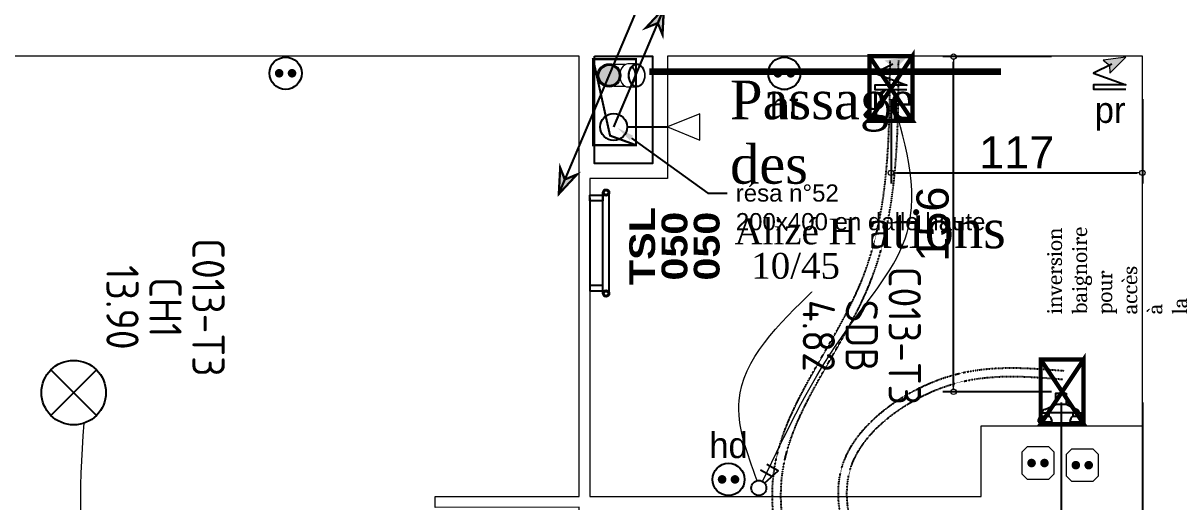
# Model space of a CAD drawing. Header units: millimetres. Extents: x 454430 to 532383, y -370512 to -310890.
# Drawn here: x 462618 to 467997, y -351678 to -349450 of the extents above; entities that cross this region are included whole.
import ezdxf
from ezdxf import colors
from ezdxf.entities.mleader import LeaderData, LeaderLine
from ezdxf.math import Vec2, Vec3

# ---------------------------------------------------------------- set-up
doc = ezdxf.new("R2010")
doc.units = ezdxf.units.MM
doc.set_wipeout_variables(frame=1)
for name, pattern in [('prlm_ef', [0.165, 0.1, -0.065]), ('prlm_eu', [2, 1.25, -0.25, 0.25, -0.25]), ('prlm_gaz', [36, 24, -3, 0, -3, 0, -3, 0, -3])]:
    doc.linetypes.add(name, pattern=pattern)
for name, color, linetype, lineweight in [('_GAZELEC-BOITE INCORPO', 36, 'Continuous', 18), ('_GAZELEC-RESERVATION', 1, 'Continuous', 18), ('_GAZELEC-RESERVATION 2', 132, 'Continuous', 18)]:
    doc.layers.add(name, color=color, linetype=linetype, lineweight=lineweight)
for name, color, linetype in [('_GAZELEC-EAU CHAUDE', 1, 'Continuous'), ('GAZ-EU FLECHE', 42, 'Continuous'), ('GAZ-FLECHE VMC', 93, 'Continuous'), ('gaz-modifications', 30, 'Continuous'), ('prlm-CHAUFF-CONV', 20, 'Continuous'), ('prlm-EAU-CHU', 42, 'Continuous'), ('prlm-EAU-EF', 161, 'Continuous'), ('prlm-EAU-EUEV', 25, 'Continuous'), ('prlm-ELEC-CFO', 201, 'Continuous'), ('prlm-GAZ', 20, 'Continuous'), ('prlm-GT', 242, 'Continuous'), ('prlm-MOD', 64, 'Continuous'), ('prlm-VMC', 93, 'Continuous')]:
    doc.layers.add(name, color=color, linetype=linetype)
doc.layers.add('prlm-xpoly', color=7, linetype='Continuous', plot=False)
doc.layers.add('prlm-ZEROPLOT', color=254, linetype='Continuous', plot=False)
doc.styles.add('Arial', font='arial.ttf')
doc.styles.add('prlm-chauff-rad', font='ariblk.ttf', dxfattribs={"height": 12})
doc.styles.add('prlm-eau-euev', font='pala.ttf', dxfattribs={"height": 18})
doc.styles.add('prlm-elec-cfo', font='comic.ttf', dxfattribs={"height": 12})
doc.styles.add('prlm-mod', font='cambriaz.ttf', dxfattribs={"height": 18})
doc.styles.add('prlm-vmc', font='pala.ttf', dxfattribs={"height": 14})
doc.styles.add('prlm-xpoly', font='isocp.shx', dxfattribs={"height": 15})
doc.styles.get("Standard").update_dxf_attribs({"font": 'arial.ttf'})
doc.dimstyles.new('200', dxfattribs={"dimtxt": 150, "dimasz": 25, "dimexe": 50, "dimexo": 50, "dimgap": 20, "dimtad": 1, "dimdec": 0, "dimlfac": 0.1, "dimdsep": 46, "dimtxsty": 'Arial', "dimblk1": 'DOTBLANK', "dimblk2": 'DOTBLANK', "dimsah": 1, "dimcen": 25, "dimclrd": 5, "dimclre": 5, "dimadec": 0, "dimazin": 0, "dimtfac": 1, "dimtdec": 0, "dimtmove": 0, "dimatfit": 3, "dimldrblk": 'DOTBLANK', "dimfxl": 50, "dimtolj": 1, "dimtzin": 0, "dimarcsym": 0})

# ---------------------------------------------------------------- blocks, each defined once
blk = doc.blocks.new('xi.PCHT')
at = {"color": 0, "lineweight": 5}
blk.add_wipeout([(-7.5, -7.5), (7.5, -7.5), (7.5, 7.5), (-7.5, 7.5)], dxfattribs=at).dxf.layer = 'prlm-ELEC-CFO'
at = {"layer": 'prlm-ELEC-CFO', "color": 0, "linetype": 'ByBlock', "lineweight": 5, "const_width": 2}
for points in [[(-4, 0, 1), (-2, 0, 1)], [(2, 0, 1), (4, 0, 1)]]:
    blk.add_lwpolyline(points, format="xyb", close=True, dxfattribs=at)
at = {"layer": 'prlm-ELEC-CFO', "color": 0, "linetype": 'ByBlock', "lineweight": -2}
blk.add_circle((0, 0), 7.5, dxfattribs=at)
blk = doc.blocks.new('xi.PCHD')
at = {"color": 0, "lineweight": 5}
blk.add_wipeout([(-7.5, -7.5), (7.5, -7.5), (7.5, 7.5), (-7.5, 7.5)], dxfattribs=at).dxf.layer = 'prlm-ELEC-CFO'
at = {"layer": 'prlm-ELEC-CFO', "color": 0, "linetype": 'ByBlock', "lineweight": 5, "const_width": 2}
for points in [[(-4, 0, 1), (-2, 0, 1)], [(2, 0, 1), (4, 0, 1)]]:
    blk.add_lwpolyline(points, format="xyb", close=True, dxfattribs=at)
at = {"layer": 'prlm-ELEC-CFO', "color": 0, "linetype": 'ByBlock', "lineweight": -2}
blk.add_circle((0, 0), 7.5, dxfattribs=at)
blk = doc.blocks.new('xi.PR')
at = {"layer": 'prlm-ELEC-CFO', "lineweight": 5}
blk.add_hatch(color=0, dxfattribs=at).paths.add_polyline_path([(-3, 6), (-0.1, 3.7), (0, 0), (7.5, 7.5)])
at = {"layer": 'prlm-ELEC-CFO', "color": 0, "lineweight": 5, "flags": 128}
blk.add_lwpolyline([(-3, 6), (-0.1, 3.7), (0, 0), (7.5, 7.5)], close=True, dxfattribs=at)
at = {"layer": 'prlm-ELEC-CFO', "color": 0}
blk.add_lwpolyline([(0.95, 4.23), (-7.5, 0), (7.5, -5.5), (-7.5, -5.5), (-7.5, -7.5), (7.5, -7.5)], dxfattribs=at)
blk = doc.blocks.new('xi.DA')
at = {"layer": 'prlm-ELEC-CFO', "color": 0}
for points in [[(0.61, -1.67), (7.04, 4.05), (1.81, 7.01)], [(4.05, 1.39), (-1.17, 4.34)]]:
    blk.add_lwpolyline(points, dxfattribs=at)
blk.add_circle((-2, -4), 3.5, dxfattribs=at)
blk = doc.blocks.new('xi.PTCE')
at = {"layer": 'prlm-ELEC-CFO', "color": 0}
for points in [[(-10.61, 10.61), (10.61, -10.61)], [(10.61, 10.61), (-10.61, -10.61)]]:
    blk.add_lwpolyline(points, dxfattribs=at)
at = {"layer": 'prlm-ELEC-CFO', "color": 0, "linetype": 'ByBlock'}
blk.add_circle((0, 0), 15, dxfattribs=at)
blk = doc.blocks.new('xi.BL')
at = {"color": 0, "lineweight": 5}
blk.add_wipeout([(-7.5, -7.5), (7.5, -7.5), (7.5, 7.5), (-7.5, 7.5)], dxfattribs=at).dxf.layer = 'prlm-ELEC-CFO'
at = {"layer": 'prlm-ELEC-CFO', "lineweight": 5}
blk.add_hatch(color=0, dxfattribs=at).paths.add_polyline_path([(-3, 6), (-0.1, 3.7), (0, 0), (7.5, 7.5)])
at = {"layer": 'prlm-ELEC-CFO', "color": 0}
blk.add_lwpolyline([(0.95, 4.23), (-7.5, 0), (7.5, -5.5), (-7.5, -5.5), (-7.5, -7.5), (7.5, -7.5)], dxfattribs=at)
blk = doc.blocks.new('xi.PCGTL')
at = {"layer": 'prlm-ELEC-CFO', "color": 0, "lineweight": 0}
blk.add_lwpolyline([(-7.5, -5), (-5, -7.5), (5, -7.5), (7.5, -5), (7.5, 5), (5, 7.5), (-5, 7.5), (-7.5, 5)], close=True, dxfattribs=at)
at = {"layer": 'prlm-ELEC-CFO', "color": 0, "linetype": 'ByBlock', "lineweight": 5, "const_width": 2}
for points in [[(-4, 0, 1), (-2, 0, 1)], [(2, 0, 1), (4, 0, 1)]]:
    blk.add_lwpolyline(points, format="xyb", close=True, dxfattribs=at)
blk = doc.blocks.new('xi.PC')
at = {"color": 0, "lineweight": 5}
blk.add_wipeout([(-7.5, -7.5), (7.5, -7.5), (7.5, 7.5), (-7.5, 7.5)], dxfattribs=at).dxf.layer = 'prlm-ELEC-CFO'
at = {"layer": 'prlm-ELEC-CFO', "color": 0, "linetype": 'ByBlock', "lineweight": 5, "const_width": 2}
for points in [[(-4, 0, 1), (-2, 0, 1)], [(2, 0, 1), (4, 0, 1)]]:
    blk.add_lwpolyline(points, format="xyb", close=True, dxfattribs=at)
at = {"layer": 'prlm-ELEC-CFO', "color": 0, "linetype": 'ByBlock', "lineweight": -2}
blk.add_circle((0, 0), 7.5, dxfattribs=at)
blk = doc.blocks.new('xi.dchrob')
at = {"layer": 'prlm-MOD', "color": 161}
for p, q in [((8.16, -2.3), (8.16, 2.3)), ((13.38, 1.16), (13.38, -1.16))]:
    blk.add_line(p, q, dxfattribs=at)
for points in [[(0, 10.66), (0, 4.16)], [(4.19, -5.66), (4.19, 5.66)], [(5.77, 7.56), (8.16, 2.38)], [(0, -4.16), (0, -10.66)], [(5.77, -7.26), (8.16, -2.37)]]:
    blk.add_lwpolyline(points, dxfattribs=at)
for points in [[(2.5, 9.16), (4.19, 9.16), (4.19, 5.66), (2.5, 5.66)], [(13.38, -2.37), (8.16, -2.37), (8.16, 2.38), (13.38, 2.38)], [(2.5, -5.66), (4.19, -5.66), (4.19, -9.16), (2.5, -9.16)]]:
    blk.add_lwpolyline(points, close=True, dxfattribs=at)
for centre, radius, start, end in [((0, 7.41), 3.25, 32.579, 90), ((0, 7.41), 3.25, 270, 327.421), ((4.65, 7.56), 1.13, 0, 114.0743), ((0, -7.41), 3.25, 32.579, 90), ((0, -7.41), 3.25, 270, 327.421), ((4.65, -7.26), 1.13, 245.9257, 360)]:
    blk.add_arc(centre, radius, start, end, dxfattribs=at)
blk = doc.blocks.new('xi.eu')
at = {"layer": 'prlm-EAU-EUEV', "linetype": 'ByBlock', "lineweight": -2}
h = blk.add_hatch(color=0, dxfattribs=at)
edge = h.paths.add_edge_path()
edge.add_arc((0, 0), 5, 0, 360)
at = {"layer": 'prlm-EAU-EUEV', "color": 0, "linetype": 'ByBlock', "lineweight": 5}
blk.add_circle((0, 0), 5, dxfattribs=at)
blk = doc.blocks.new('xi.cee1')
at = {"layer": 'prlm-EAU-CHU', "color": 0, "lineweight": 13}
for p, q in [((7.43, 5), (2.17, 5)), ((12.09, 5.34), (8.77, 5.34)), ((2.17, -5), (7.43, -5)), ((8.77, -5.34), (12.09, -5.34))]:
    blk.add_line(p, q, dxfattribs=at)
for radius in [5.45, 4.69]:
    blk.add_circle((0, 0), radius, dxfattribs=at)
for centre, radius, start, end in [((10.09, 0.78), 4.99, 122.4397, 169.5051), ((8.79, 2.49), 2.86, 90.508, 118.9381), ((6.35, 0), 5.87, 317.8112, 42.1667), ((6.14, 0), 6.3, 318.9248, 41.0752), ((10.09, -0.78), 4.99, 190.4949, 237.5603), ((8.79, -2.49), 2.86, 241.0619, 269.492)]:
    blk.add_arc(centre, radius, start, end, dxfattribs=at)
for centre, major_axis, ratio in [((12.84, 0), (0, -5.44), 0.708306), ((12.94, 0), (0, -5.05), 0.707331)]:
    blk.add_ellipse(centre, major_axis=major_axis, ratio=ratio, dxfattribs=at)
blk = doc.blocks.new('xi.be')
at = {"layer": 'prlm-VMC', "color": 0, "linetype": 'ByBlock', "lineweight": 5, "flags": 128}
blk.add_lwpolyline([(-6.17, -15), (6.17, -15), (0, 0)], close=True, dxfattribs=at)
at = {"layer": 'prlm-VMC', "color": 0, "linetype": 'ByBlock', "lineweight": 5}
blk.add_solid([(0, -1), (5.17, -14), (-5.17, -14), (0, -1)], dxfattribs=at)
blk = doc.blocks.new('xi.tsl-050-050')
at = {"layer": 'prlm-CHAUFF-CONV', "linetype": 'ByBlock', "lineweight": -2}
h = blk.add_hatch(color=0, dxfattribs=at)
edge = h.paths.add_edge_path()
edge.add_arc((-23.5, 7.5), 1.5, 0, 360)
edge = h.paths.add_edge_path(flags=17)
edge.add_arc((-23.5, 7.5), 1, 0, 360)
edge = h.paths.add_edge_path()
edge.add_arc((23.5, 7.5), 1.5, 0, 360)
edge = h.paths.add_edge_path(flags=17)
edge.add_arc((23.5, 7.5), 1, 0, 360)
at = {"layer": 'prlm-CHAUFF-CONV', "color": 0, "linetype": 'ByBlock', "lineweight": -2, "flags": 128}
for points in [[(23.5, 9), (-23.5, 9)], [(23.5, 6), (-23.5, 6)]]:
    blk.add_lwpolyline(points, dxfattribs=at)
at = {"layer": 'prlm-CHAUFF-CONV', "color": 0, "linetype": 'ByBlock', "lineweight": -2}
for points in [[(-19.73, 0), (-22.27, 0), (-22.27, 6), (-19.73, 6)], [(19.73, 0), (22.27, 0), (22.27, 6), (19.73, 6)]]:
    blk.add_lwpolyline(points, close=True, dxfattribs=at)
for centre, radius in [((-23.5, 7.5), 1.5), ((-23.5, 7.5), 1), ((23.5, 7.5), 1.5), ((23.5, 7.5), 1)]:
    blk.add_circle(centre, radius, dxfattribs=at)
at = {"layer": 'prlm-ZEROPLOT', "linetype": 'ByBlock', "lineweight": -2, "flags": 128}
blk.add_lwpolyline([(-21, 0), (21, 0)], dxfattribs=at)
blk = doc.blocks.new('FLECHE2')
h = blk.add_hatch(color=256)
h.dxf.hatch_style = 1
h.paths.add_polyline_path([(496271.9, -370023.3), (496278.4, -369899.2), (496300.9, -369954.8), (496356.5, -369932.3)])
at = {"const_width": 10}
for points in [[(496066.7, -370507.2), (496300.9, -369954.8), (496356.5, -369932.3), (496271.9, -370023.3), (496300.9, -369954.8), (496278.4, -369899.2), (496271.9, -370023.3), (496356.5, -369932.3), (496300.9, -369954.8), (496278.4, -369899.2), (496271.9, -370023.3)], [(496271.9, -370023.3), (496278.4, -369899.2), (496300.9, -369954.8), (496356.5, -369932.3), (496271.9, -370023.3)]]:
    blk.add_lwpolyline(points, dxfattribs=at)
blk = doc.blocks.new('FLECHE1')
h = blk.add_hatch(color=256)
h.dxf.hatch_style = 1
h.paths.add_polyline_path([(495907.1, -370439.6), (495913.6, -370315.5), (495936.1, -370371.1), (495991.7, -370348.6)])
for p, q in [((495907.1, -370439.6), (496141.3, -369887.2)), ((495913.6, -370315.5), (495907.1, -370439.6)), ((495913.6, -370315.5), (495907.1, -370439.6)), ((495991.7, -370348.6), (495907.1, -370439.6)), ((495907.1, -370439.6), (495991.7, -370348.6)), ((495936.1, -370371.1), (495913.6, -370315.5)), ((495936.1, -370371.1), (495913.6, -370315.5)), ((495936.1, -370371.1), (495991.7, -370348.6)), ((495991.7, -370348.6), (495936.1, -370371.1)), ((495907.1, -370439.6), (495936.1, -370371.1))]:
    blk.add_line(p, q)
at = {"const_width": 10}
for points in [[(495936.1, -370371.1), (496141.3, -369887.2)], [(495907.1, -370439.6), (495913.6, -370315.5), (495936.1, -370371.1), (495991.7, -370348.6), (495907.1, -370439.6)]]:
    blk.add_lwpolyline(points, dxfattribs=at)
blk = doc.blocks.new('_DOTBLANK')
at = {"color": 0, "linetype": 'ByBlock'}
blk.add_line((-0.5, 0), (-1, 0), dxfattribs=at)
blk.add_circle((0, 0), 0.5, dxfattribs=at)
blk = doc.blocks.new('*D215')
at = {"layer": '_GAZELEC-BOITE INCORPO', "color": 5, "lineweight": -2, "transparency": 16777216}
for p, q in [((467448.2, -351216), (467448.2, -352205)), ((467827.2, -351216), (467827.2, -352205)), ((467473.2, -352155), (467802.2, -352155))]:
    blk.add_line(p, q, dxfattribs=at)
at = {"layer": '_GAZELEC-BOITE INCORPO', "color": 5, "lineweight": -2, "transparency": 16777216, "xscale": 25, "yscale": 25, "zscale": 25, "rotation": 180}
blk.add_blockref('_DOTBLANK', (467448.2, -352155), dxfattribs=at)
at = {"layer": '_GAZELEC-BOITE INCORPO', "color": 5, "lineweight": -2, "transparency": 16777216, "xscale": 25, "yscale": 25, "zscale": 25}
blk.add_blockref('_DOTBLANK', (467827.2, -352155), dxfattribs=at)
at = {"layer": '_GAZELEC-BOITE INCORPO', "color": 0, "transparency": 16777216, "insert": (467637.7, -352058.3), "char_height": 150, "attachment_point": 5, "style": 'Arial'}
blk.add_mtext('\\A1;38', dxfattribs=at)
blk = doc.blocks.new('*D216')
at = {"layer": '_GAZELEC-BOITE INCORPO', "color": 5, "lineweight": -2, "transparency": 16777216}
for p, q in [((467403.5, -349606.1), (466898, -349606.1)), ((466948, -351141), (466948, -349631.1)), ((467403.6, -351166), (466898, -351166))]:
    blk.add_line(p, q, dxfattribs=at)
at = {"layer": '_GAZELEC-BOITE INCORPO', "color": 5, "lineweight": -2, "transparency": 16777216, "xscale": 25, "yscale": 25, "zscale": 25}
for p, rotation in [((466948, -349606.1), 90), ((466948, -351166), 270)]:
    blk.add_blockref('_DOTBLANK', p, dxfattribs=dict(at, rotation=rotation))
at = {"layer": '_GAZELEC-BOITE INCORPO', "color": 0, "transparency": 16777216, "insert": (466851.4, -350386), "char_height": 150, "attachment_point": 5, "rotation": 90, "style": 'Arial'}
blk.add_mtext('\\A1;156', dxfattribs=at)
blk = doc.blocks.new('*D217')
at = {"layer": '_GAZELEC-BOITE INCORPO', "color": 5, "lineweight": -2, "transparency": 16777216}
for p, q in [((466657, -349804.5), (466657, -350197.1)), ((467827, -349804.4), (467827, -350197.1)), ((466682, -350147.1), (467802, -350147.1))]:
    blk.add_line(p, q, dxfattribs=at)
at = {"layer": '_GAZELEC-BOITE INCORPO', "color": 5, "lineweight": -2, "transparency": 16777216, "xscale": 25, "yscale": 25, "zscale": 25, "rotation": 180}
blk.add_blockref('_DOTBLANK', (466657, -350147.1), dxfattribs=at)
at = {"layer": '_GAZELEC-BOITE INCORPO', "color": 5, "lineweight": -2, "transparency": 16777216, "xscale": 25, "yscale": 25, "zscale": 25}
blk.add_blockref('_DOTBLANK', (467827, -350147.1), dxfattribs=at)
at = {"layer": '_GAZELEC-BOITE INCORPO', "color": 0, "transparency": 16777216, "insert": (467242, -350051.8), "char_height": 150, "attachment_point": 5, "style": 'Arial'}
blk.add_mtext('\\A1;117', dxfattribs=at)

msp = doc.modelspace()

# ---------------------------------------------------------------- linework, layer by layer
at = {"layer": '_GAZELEC-BOITE INCORPO', "const_width": 20}
msp.add_lwpolyline([(467553.6, -351116), (467553.5, -351016), (467353.5, -351016), (467353.6, -351316), (467553.6, -351315.9), (467553.5, -351016), (467353.6, -351316), (467553.6, -351315.9), (467353.5, -351016)], dxfattribs=at)
at = {"layer": '_GAZELEC-EAU CHAUDE', "linetype": 'prlm_ef'}
msp.add_spline([(467319.9, -354695.4), (467288.8, -354209.4), (466753.3, -352445.1), (466443.4, -351476), (466954.3, -351086), (467460.4, -351068)], degree=3, dxfattribs=at)
at = {"layer": '_GAZELEC-RESERVATION 2', "const_width": 10}
msp.add_lwpolyline([(465270.5, -349618.2), (465270.5, -350018.2), (465470.5, -350018.2), (465470.5, -349618.2), (465270.5, -349618.2), (465349.4, -349973.9), (465470.5, -350018.2)], dxfattribs=at)
at = {"layer": 'prlm-EAU-EF', "linetype": 'prlm_ef'}
msp.add_open_spline([(467359.8, -354693.4), (467356.9, -354636.5), (467354.1, -354579.5), (467348.6, -354481.3), (467346.2, -354440), (467340.8, -354357.6), (467337.9, -354316.5), (467332.5, -354249.7), (467330.3, -354223.9), (467325.6, -354172.4), (467323.1, -354146.8), (467314.9, -354070.1), (467308.8, -354019.3), (467288.3, -353867.6), (467271.6, -353767.5), (467222.7, -353525.8), (467186.9, -353384.8), (467098.2, -353102.2), (467045.3, -352960.6), (466969.1, -352786.5), (466955.1, -352755.6), (466911.8, -352662.6), (466881.1, -352600.3), (466831.5, -352505.2), (466814.2, -352472.8), (466790.1, -352428.9), (466783.8, -352417.6), (466771.1, -352394.9), (466764.7, -352383.6), (466745.5, -352349.5), (466732.5, -352326.9), (466694.5, -352260.6), (466669.5, -352217.1), (466621.3, -352130.6), (466598, -352087.6), (466555.1, -352002.5), (466535.3, -351960.5), (466505.4, -351888), (466494.1, -351857.4), (466475.1, -351797.1), (466467.5, -351767.6), (466457.8, -351716.5), (466454.8, -351694.8), (466451.7, -351652.1), (466451.6, -351631.2), (466454.2, -351590.3), (466457, -351570.3), (466465.9, -351531), (466471.9, -351511.7), (466481.9, -351487.7), (466484.1, -351482.6), (466488.8, -351472.5), (466491.3, -351467.5), (466499.2, -351452.4), (466505, -351442.4), (466523, -351413.8), (466536.5, -351395.4), (466566.6, -351359.5), (466583.2, -351342), (466618.9, -351308.1), (466638, -351291.8), (466678.4, -351260.6), (466699.7, -351245.8), (466743.7, -351217.9), (466766.5, -351204.8), (466821.6, -351176.3), (466854.3, -351161.8), (466898.9, -351145.1), (466910.5, -351141), (466931.6, -351134.1), (466941.3, -351131.2), (466962, -351125.2), (466973, -351122.3), (466995.1, -351117), (467006.2, -351114.6), (467039.4, -351108.1), (467061.5, -351104.7), (467117.6, -351098.1), (467151.6, -351095.9), (467219.8, -351094.3), (467254.1, -351094.9), (467323, -351097.7), (467357.6, -351100), (467413.9, -351104.3), (467435.5, -351106.1), (467457.1, -351107.8)], degree=3, knots=[0, 0, 0, 0, 169.815502, 169.815502, 293.218056, 293.218056, 416.698712, 416.698712, 494.695589, 494.695589, 572.692466, 572.692466, 728.686219, 728.686219, 1040.673725, 1040.673725, 1485.71992, 1485.71992, 1930.766114, 1930.766114, 2026.451385, 2026.451385, 2217.821927, 2217.821927, 2316.211909, 2316.211909, 2350.394958, 2350.394958, 2384.578007, 2384.578007, 2452.944106, 2452.944106, 2584.282965, 2584.282965, 2715.621824, 2715.621824, 2846.960683, 2846.960683, 2945.66245, 2945.66245, 3044.364217, 3044.364217, 3119.894126, 3119.894126, 3195.424035, 3195.424035, 3270.953945, 3270.953945, 3346.483854, 3346.483854, 3366.678923, 3366.678923, 3386.873993, 3386.873993, 3427.264132, 3427.264132, 3503.227394, 3503.227394, 3579.190656, 3579.190656, 3655.153918, 3655.153918, 3731.11718, 3731.11718, 3807.080442, 3807.080442, 3910.598088, 3910.598088, 3946.653917, 3946.653917, 3976.668604, 3976.668604, 4011.252509, 4011.252509, 4045.836413, 4045.836413, 4115.004222, 4115.004222, 4220.691783, 4220.691783, 4326.379343, 4326.379343, 4432.066904, 4432.066904, 4497.387891, 4497.387891, 4497.387891, 4497.387891], dxfattribs=at)
at = {"layer": 'prlm-ELEC-CFO', "lineweight": 13}
msp.add_spline([(464854, -352835.2), (464506.1, -352373.4), (462991.8, -352095.7), (462901.4, -351312)], degree=3, dxfattribs=at)
at = {"layer": 'prlm-GT', "ltscale": 50}
msp.add_lwpolyline([(465276.4, -349603.6), (465547, -349603.6), (465547, -350102.9), (465276.4, -350102.9)], close=True, dxfattribs=at)
at = {"layer": 'prlm-VMC'}
msp.add_lwpolyline([(465428.6, -349933.7), (465617, -349933.7)], dxfattribs=at)
msp.add_circle((465366.1, -349933.7), 62.5, dxfattribs=at)
at = {"layer": 'prlm-xpoly', "lineweight": 0}
for points in [[(465205.8, -349603.6), (460981.6, -349603.6), (460981.6, -352903.1), (465205.8, -352903.1), (465205.8, -351703.1), (464535.8, -351703.9), (464535.8, -351653.4), (465205.8, -351653.4)], [(465617, -349604.1), (465617, -350172.9), (465255.8, -350172.9), (465255.8, -351653.9), (467077, -351653.9), (467077.2, -351323.9), (467827, -351323.9), (467827, -349603.6)]]:
    msp.add_lwpolyline(points, close=True, dxfattribs=at)

# ---------------------------------------------------------------- block references
at = {"layer": 'GAZ-EU FLECHE'}
for name, p in [('FLECHE2', (-30721.9, 20813.7)), ('FLECHE1', (-30796.5, 20193.6))]:
    msp.add_blockref(name, p, dxfattribs=at)
at = {"layer": 'GAZ-FLECHE VMC', "rotation": 180}
msp.add_blockref('FLECHE1', (961507.4, -719820.9), dxfattribs=at)
at = {"layer": 'prlm-CHAUFF-CONV', "xscale": 10, "yscale": 10, "zscale": 10, "rotation": 269.9999933324987}
msp.add_blockref('xi.tsl-050-050', (465255.8, -350473.9), dxfattribs=at)
at = {"layer": 'prlm-EAU-CHU', "xscale": 10, "yscale": 10, "zscale": 10}
msp.add_blockref('xi.cee1', (465344.8, -349693.6), dxfattribs=at)
at = {"layer": 'prlm-EAU-EUEV', "xscale": 10, "yscale": 10, "zscale": 10, "rotation": 358.4491844075603}
msp.add_blockref('xi.eu', (465344.8, -349693.6), dxfattribs=at)
at = {"layer": 'prlm-ELEC-CFO', "xscale": 10, "yscale": 10, "zscale": 10}
for name, p in [('xi.PTCE', (466341, -350546.7)), ('xi.PTCE', (462852.9, -351170)), ('xi.PCGTL', (467341.2, -351497.7)), ('xi.PCGTL', (467547.2, -351507.7))]:
    msp.add_blockref(name, p, dxfattribs=at)
at = {"layer": 'prlm-MOD', "xscale": 10, "yscale": 10, "zscale": 10, "rotation": 89.99999999999947}
msp.add_blockref('xi.dchrob', (467448.2, -351306.1), dxfattribs=at)
at = {"layer": 'prlm-VMC', "xscale": 10, "yscale": 10, "zscale": 10, "rotation": 89.99999999999952}
msp.add_blockref('xi.be', (465617, -349933.7), dxfattribs=at)

# ---------------------------------------------------------------- texts
at = {"layer": 'gaz-modifications', "insert": (467383, -350805.6), "char_height": 70, "width": 6.631, "attachment_point": 1, "rotation": 90, "style": 'prlm-mod'}
msp.add_mtext('inversion baignoire\\Ppour accès à la trappe', dxfattribs=at)
at = {"layer": 'prlm-xpoly', "lineweight": 20, "char_height": 150, "attachment_point": 5, "rotation": 270, "line_spacing_factor": 0.8, "style": 'prlm-xpoly'}
for s, insert in [('C013-T3\\PCH1\\P13.90', (463280.1, -350773.2)), ('C013-T3\\PSDB\\P4.82', (466520.8, -350905.8))]:
    msp.add_mtext(s, dxfattribs=dict(at, insert=insert))

# ---------------------------------------------------------------- dimensions: what is measured, and where the dimension line sits
at = {"layer": '_GAZELEC-BOITE INCORPO'}
dim = msp.add_linear_dim(base=(467827.2, -352155), p1=(467448.2, -351166), p2=(467827.2, -351166), dimstyle='200', dxfattribs=at)
dim.commit()
dim.dimension.update_dxf_attribs({"geometry": '*D215', "text_midpoint": (467637.7, -352058.3)})

# ---------------------------------------------------------------- next in the draw order: block references
at = {"layer": 'prlm-ELEC-CFO', "xscale": 10, "yscale": 10, "zscale": 10}
msp.add_blockref('xi.PC', (463839.3, -349683.6), dxfattribs=at)

# ---------------------------------------------------------------- next in the draw order: texts
at = {"layer": 'prlm-CHAUFF-CONV', "lineweight": 20, "insert": (465649.9, -350488.2), "char_height": 120, "width": 328.236, "attachment_point": 5, "rotation": 90, "line_spacing_factor": 0.75, "style": 'prlm-chauff-rad', "bg_fill": 3, "box_fill_scale": 1.1, "bg_fill_color": 256, "bg_fill_transparency": 0}
msp.add_mtext('TSL\\P050\\P050', dxfattribs=at)
at = {"layer": 'prlm-ELEC-CFO', "lineweight": 20, "char_height": 120, "attachment_point": 5, "line_spacing_factor": 0.8, "style": 'prlm-elec-cfo', "bg_fill": 3, "box_fill_scale": 1.1, "bg_fill_color": 256, "bg_fill_transparency": 0}
for s, insert in [('ht', (466160.3, -349834.7)), ('pr', (467676.8, -349872.8)), ('hd', (465900.8, -351415.6))]:
    msp.add_mtext(s, dxfattribs=dict(at, insert=insert))

# ---------------------------------------------------------------- next in the draw order: linework, layer by layer
at = {"layer": 'prlm-EAU-EF', "linetype": 'prlm_ef'}
msp.add_spline([(469568.7, -337898.6), (469361.2, -337895.5), (469055.8, -338015.6), (468911.4, -338131.5), (468804.6, -338388.4), (468733, -338642.6), (468638, -339350.8), (468631, -339412.7), (468601.4, -340463.8), (468601.4, -341732.8), (468601.4, -344195.6), (468601.4, -346880), (468571.9, -349029.9), (468571.9, -349821.5), (468571.9, -349918.7), (468539.4, -350247.5), (468539.4, -350770.1), (468539.4, -350987.5), (468500.3, -351368.3), (467926.5, -352511), (467628.1, -353007.7), (467369.5, -353685.1), (467297, -354639.7)], degree=3, dxfattribs=at)
at = {"layer": 'prlm-GAZ', "linetype": 'prlm_gaz', "ltscale": 0.8}
msp.add_spline([(469814.6, -349273.1), (469625, -349273.1), (469486.2, -349280.3), (469105.1, -349346.7), (468809.6, -349495.8), (468654.8, -349867.9), (468582.7, -350446.7), (468582.7, -351160.1), (468532.1, -351450.7), (467944.5, -352561.7), (467535.7, -353305.7), (467346.3, -354122.4), (467330, -354686.2)], degree=3, dxfattribs=at)

# ---------------------------------------------------------------- next in the draw order: block references
at = {"layer": 'prlm-ELEC-CFO', "xscale": 10, "yscale": 10, "zscale": 10}
for name, p in [('xi.PCHT', (466160.3, -349684)), ('xi.PR', (467674.8, -349683.1)), ('xi.PCHD', (465900.8, -351573.9))]:
    msp.add_blockref(name, p, dxfattribs=at)

# ---------------------------------------------------------------- next in the draw order: linework, layer by layer
at = {"layer": 'prlm-ELEC-CFO', "lineweight": 13}
for points in [[(466058.8, -351583.3), (466452.7, -350875), (466731.9, -350425.2), (466651.2, -349758.9)], [(466034.1, -351579.8), (465950, -351206.6), (466299.2, -350690.7)]]:
    msp.add_spline(points, degree=3, dxfattribs=at)

# ---------------------------------------------------------------- next in the draw order: block references
at = {"layer": 'prlm-ELEC-CFO', "xscale": 10, "yscale": 10, "zscale": 10}
msp.add_blockref('xi.DA', (466061.7, -351573.9), dxfattribs=at)

# ---------------------------------------------------------------- next in the draw order: texts
at = {"layer": 'prlm-ELEC-CFO', "lineweight": 20, "insert": (466656.4, -349842.7), "char_height": 120, "attachment_point": 5, "line_spacing_factor": 0.8, "style": 'prlm-elec-cfo', "bg_fill": 3, "box_fill_scale": 1.1, "bg_fill_color": 256, "bg_fill_transparency": 0}
msp.add_mtext('bL', dxfattribs=at)

# ---------------------------------------------------------------- next in the draw order: block references
at = {"layer": 'prlm-ELEC-CFO', "xscale": 10, "yscale": 10, "zscale": 10}
msp.add_blockref('xi.BL', (466656.4, -349683.9), dxfattribs=at)

# ---------------------------------------------------------------- next in the draw order: linework, layer by layer
at = {"layer": '_GAZELEC-BOITE INCORPO', "const_width": 20}
msp.add_lwpolyline([(466757, -349704.4), (466756.9, -349604.4), (466556.9, -349604.5), (466557, -349904.5), (466757, -349904.4), (466756.9, -349604.4), (466557, -349904.5), (466757, -349904.4), (466556.9, -349604.5)], dxfattribs=at)
at = {"layer": 'prlm-EAU-EUEV', "linetype": 'prlm_eu', "ltscale": 50, "const_width": 30, "flags": 128}
msp.add_lwpolyline([(465532.1, -349676), (467168.6, -349676)], dxfattribs=at)

# ---------------------------------------------------------------- next in the draw order: texts
at = {"layer": 'prlm-EAU-EUEV', "insert": (465908, -349717.5), "char_height": 180, "attachment_point": 1, "style": 'prlm-eau-euev'}
msp.add_mtext_dynamic_manual_height_columns('Passage des évacuations', width=206.159, gutter_width=90, heights=[0], dxfattribs=at)

# ---------------------------------------------------------------- next in the draw order: dimensions: what is measured, and where the dimension line sits
at = {"layer": '_GAZELEC-BOITE INCORPO'}
dim = msp.add_linear_dim(base=(466948, -349606.1), p1=(467453.6, -351166), p2=(467453.5, -349606.1), angle=90, dimstyle='200', dxfattribs=at)
dim.commit()
dim.dimension.update_dxf_attribs({"geometry": '*D216', "text_midpoint": (466851.4, -350386)})
dim = msp.add_linear_dim(base=(467827, -350147.1), p1=(466657, -349754.5), p2=(467827, -349754.4), dimstyle='200', dxfattribs=at)
dim.commit()
dim.dimension.update_dxf_attribs({"geometry": '*D217', "text_midpoint": (467242, -350051.8)})

# ---------------------------------------------------------------- next in the draw order: texts
at = {"layer": 'prlm-VMC', "ltscale": 25, "insert": (466213.1, -350500.5), "char_height": 120, "width": 586.147, "attachment_point": 5, "line_spacing_factor": 0.8, "style": 'prlm-vmc', "bg_fill": 2}
msp.add_mtext('Alizé H 10/45', dxfattribs=at)

# ---------------------------------------------------------------- next in the draw order: linework, layer by layer
at = {"layer": '_GAZELEC-EAU CHAUDE', "linetype": 'prlm_ef'}
msp.add_open_spline([(467253.2, -354682.5), (467247.4, -354629.7), (467241.6, -354577.1), (467228.9, -354472.3), (467221.9, -354420.1), (467210.6, -354348.6), (467207.4, -354329), (467201.6, -354296.9), (467199.3, -354284.4), (467194.4, -354259.2), (467191.9, -354246.7), (467184.1, -354209.1), (467178.5, -354184), (467160.7, -354109.1), (467147.5, -354059.4), (467104.3, -353911.1), (467070.5, -353813.4), (467011.7, -353662.9), (466989.1, -353608.9), (466952, -353525), (466938.1, -353494.7), (466895.7, -353404.6), (466866.3, -353345.5), (466805.4, -353228.4), (466774, -353170.5), (466692.6, -353024), (466641.6, -352935.6), (466561.2, -352796.4), (466532.6, -352746.7), (466489.1, -352670.8), (466474.4, -352645.1), (466448.7, -352599.6), (466437.6, -352579.9), (466415.4, -352540.2), (466404.3, -352520.2), (466371.2, -352459.8), (466349.4, -352419.1), (466298.4, -352320.2), (466269.9, -352261.8), (466217.7, -352143.8), (466194, -352084.2), (466157.6, -351976.4), (466143.7, -351928.2), (466121.6, -351831.7), (466113.5, -351783.4), (466105.4, -351697.8), (466104.1, -351660.4), (466105.6, -351606.8), (466106.6, -351590.5), (466109.4, -351559.8), (466111.1, -351545.5), (466114.3, -351523.3), (466115.6, -351515.4), (466118.4, -351499.7), (466120, -351491.9), (466124.9, -351468.5), (466128.6, -351453), (466141.9, -351404.1), (466152.9, -351371.1), (466178, -351305.8), (466192.1, -351273.5), (466222.4, -351209.5), (466238.6, -351177.8), (466272.4, -351114.7), (466289.9, -351083.3), (466325.6, -351020.8), (466343.6, -350989.7), (466379.5, -350927.4), (466397.3, -350896.3), (466431.7, -350834), (466448.4, -350802.9), (466480, -350740.3), (466494.8, -350709), (466511.4, -350670.4), (466514.4, -350663.3), (466520.2, -350649.1), (466523.1, -350641.9), (466531.5, -350620.4), (466536.8, -350606), (466552.1, -350562.7), (466561.4, -350533.5), (466586.7, -350444.9), (466600.2, -350384.6), (466621.5, -350262.5), (466629.3, -350200.6), (466641, -350075.4), (466644.8, -350012.2), (466649.8, -349884.9), (466651.1, -349820.8), (466652.2, -349712.5), (466652.5, -349668.6), (466652.7, -349624.7)], degree=3, knots=[0, 0, 0, 0, 159.324314, 159.324314, 318.648628, 318.648628, 378.956643, 378.956643, 417.823919, 417.823919, 456.691195, 456.691195, 534.425748, 534.425748, 689.894853, 689.894853, 1000.833063, 1000.833063, 1177.913263, 1177.913263, 1279.286847, 1279.286847, 1482.034016, 1482.034016, 1684.781185, 1684.781185, 1994.439637, 1994.439637, 2163.508886, 2163.508886, 2249.093076, 2249.093076, 2313.594884, 2313.594884, 2378.096692, 2378.096692, 2507.100309, 2507.100309, 2687.427768, 2687.427768, 2867.755228, 2867.755228, 3012.408805, 3012.408805, 3157.062382, 3157.062382, 3269.380984, 3269.380984, 3318.724506, 3318.724506, 3362.29938, 3362.29938, 3386.315699, 3386.315699, 3410.332017, 3410.332017, 3458.364654, 3458.364654, 3562.816659, 3562.816659, 3667.268665, 3667.268665, 3771.72067, 3771.72067, 3876.172675, 3876.172675, 3980.62468, 3980.62468, 4085.076685, 4085.076685, 4189.528691, 4189.528691, 4293.980696, 4293.980696, 4317.558208, 4317.558208, 4341.13572, 4341.13572, 4388.290745, 4388.290745, 4482.600793, 4482.600793, 4672.841344, 4672.841344, 4863.081896, 4863.081896, 5053.322447, 5053.322447, 5243.562998, 5243.562998, 5372.837439, 5372.837439, 5372.837439, 5372.837439], dxfattribs=at)
at = {"layer": 'prlm-EAU-EF', "linetype": 'prlm_ef'}
for points in [[(469569.1, -337923.8), (469359.1, -337923.8), (469102.2, -338022.5), (468975.8, -338111.9), (468879.4, -338292.6), (468775.2, -338623.3), (468693.9, -339307.3), (468659.3, -339692.3), (468659.3, -340125.7), (468659.3, -341243.5), (468659.3, -343906.6), (468635.9, -346330.3), (468655.1, -347591), (468655.1, -349506.5), (468690.1, -349958.3), (468671.5, -350288.4), (468643.5, -350669.4), (468643.5, -350927), (468643.5, -351938.8), (468582, -353897.9), (468532.4, -355117.8), (468497.9, -356209.2), (468497.9, -358069.4), (468497.9, -359957.6), (468497.9, -360088.5), (468497.9, -360443.6), (468377.2, -361121.4), (468229.4, -361474.3), (467715.5, -362036.1), (467246.5, -362337.3), (466978.9, -362508.7), (466817.4, -362645.3), (466517.2, -362979.7), (466219.3, -363420.2), (466033.9, -363964.4), (466033.9, -364366.9), (466148.6, -364880.8), (466335.7, -365201.5), (466898.3, -365503.9), (467193, -365526.6)], [(467292.9, -354678.2), (467240.5, -354287.1), (466952.6, -353431.5), (466472.1, -352559.7), (466154.5, -351525.8), (466549.2, -350683.7), (466692.7, -349624.9)]]:
    msp.add_spline(points, degree=3, dxfattribs=at)
at = {"layer": 'prlm-GAZ', "linetype": 'prlm_gaz', "ltscale": 0.8}
msp.add_spline([(469771.7, -349291.6), (469559.1, -349291.6), (469341.2, -349317.3), (469080.1, -349391.2), (468929.7, -349497), (468828.4, -349637), (468745.8, -349969.7), (468712.8, -350271.3), (468687.7, -350766.4), (468687.7, -352199.7), (468602.5, -357573.6), (468602.5, -359436.9), (468574.1, -360768.2), (467756.4, -362073.2), (467141.6, -362469.9), (466346.1, -363265.3), (466095.5, -363879.3), (466139.8, -364772.4), (466239.1, -365040.1), (466340.8, -365193.6), (467196.1, -365551.3), (467208.3, -365551.3)], degree=3, dxfattribs=at)

# ---------------------------------------------------------------- next in the draw order: leaders
at = {"layer": '_GAZELEC-RESERVATION', "color": 6}
ml = msp.add_multileader_mtext('Standard', dxfattribs=at)
ml.set_content('résa n°52\\P200x400 en dalle haute', color=6)
ml.set_leader_properties()
ml.build(insert=Vec2(0, 0))
ml.multileader.update_dxf_attribs({"has_text_frame": 1, "arrow_head_size": 80, "scale": 20})
ctx = ml.context
ctx.base_point, ctx.scale, ctx.char_height, ctx.arrow_head_size, ctx.landing_gap_size, ctx.plane_origin = Vec3(465894.5, -350241.5), 20, 80, 80, 40, Vec3(460344.2, -350043.2)
notes = []
notes.append((ctx, [(1, (1, 1, 0), (465804.7, -350241.5), (1, 0), 89.8, [(0, [(465383.8, -349938.2)], 0, [])])]))
ctx.mtext.insert, ctx.mtext.width, ctx.mtext.flow_direction = Vec3(465934.5, -350200.9), 1568.85, 5
for ctx, leaders in notes:
    for number, flags, end, landing, length, lines in leaders:
        leader = LeaderData()
        leader.index, (leader.has_last_leader_line, leader.has_dogleg_vector, leader.attachment_direction) = number, flags
        leader.last_leader_point, leader.dogleg_vector, leader.dogleg_length = Vec3(end), Vec3(landing), length
        for number, points, colour, breaks in lines:
            line = LeaderLine()
            line.index, line.vertices, line.color, line.breaks = number, Vec3.list(points), colors.encode_raw_color(colour), breaks
            leader.lines.append(line)
        ctx.leaders.append(leader)

doc.saveas('drawing.dxf')
